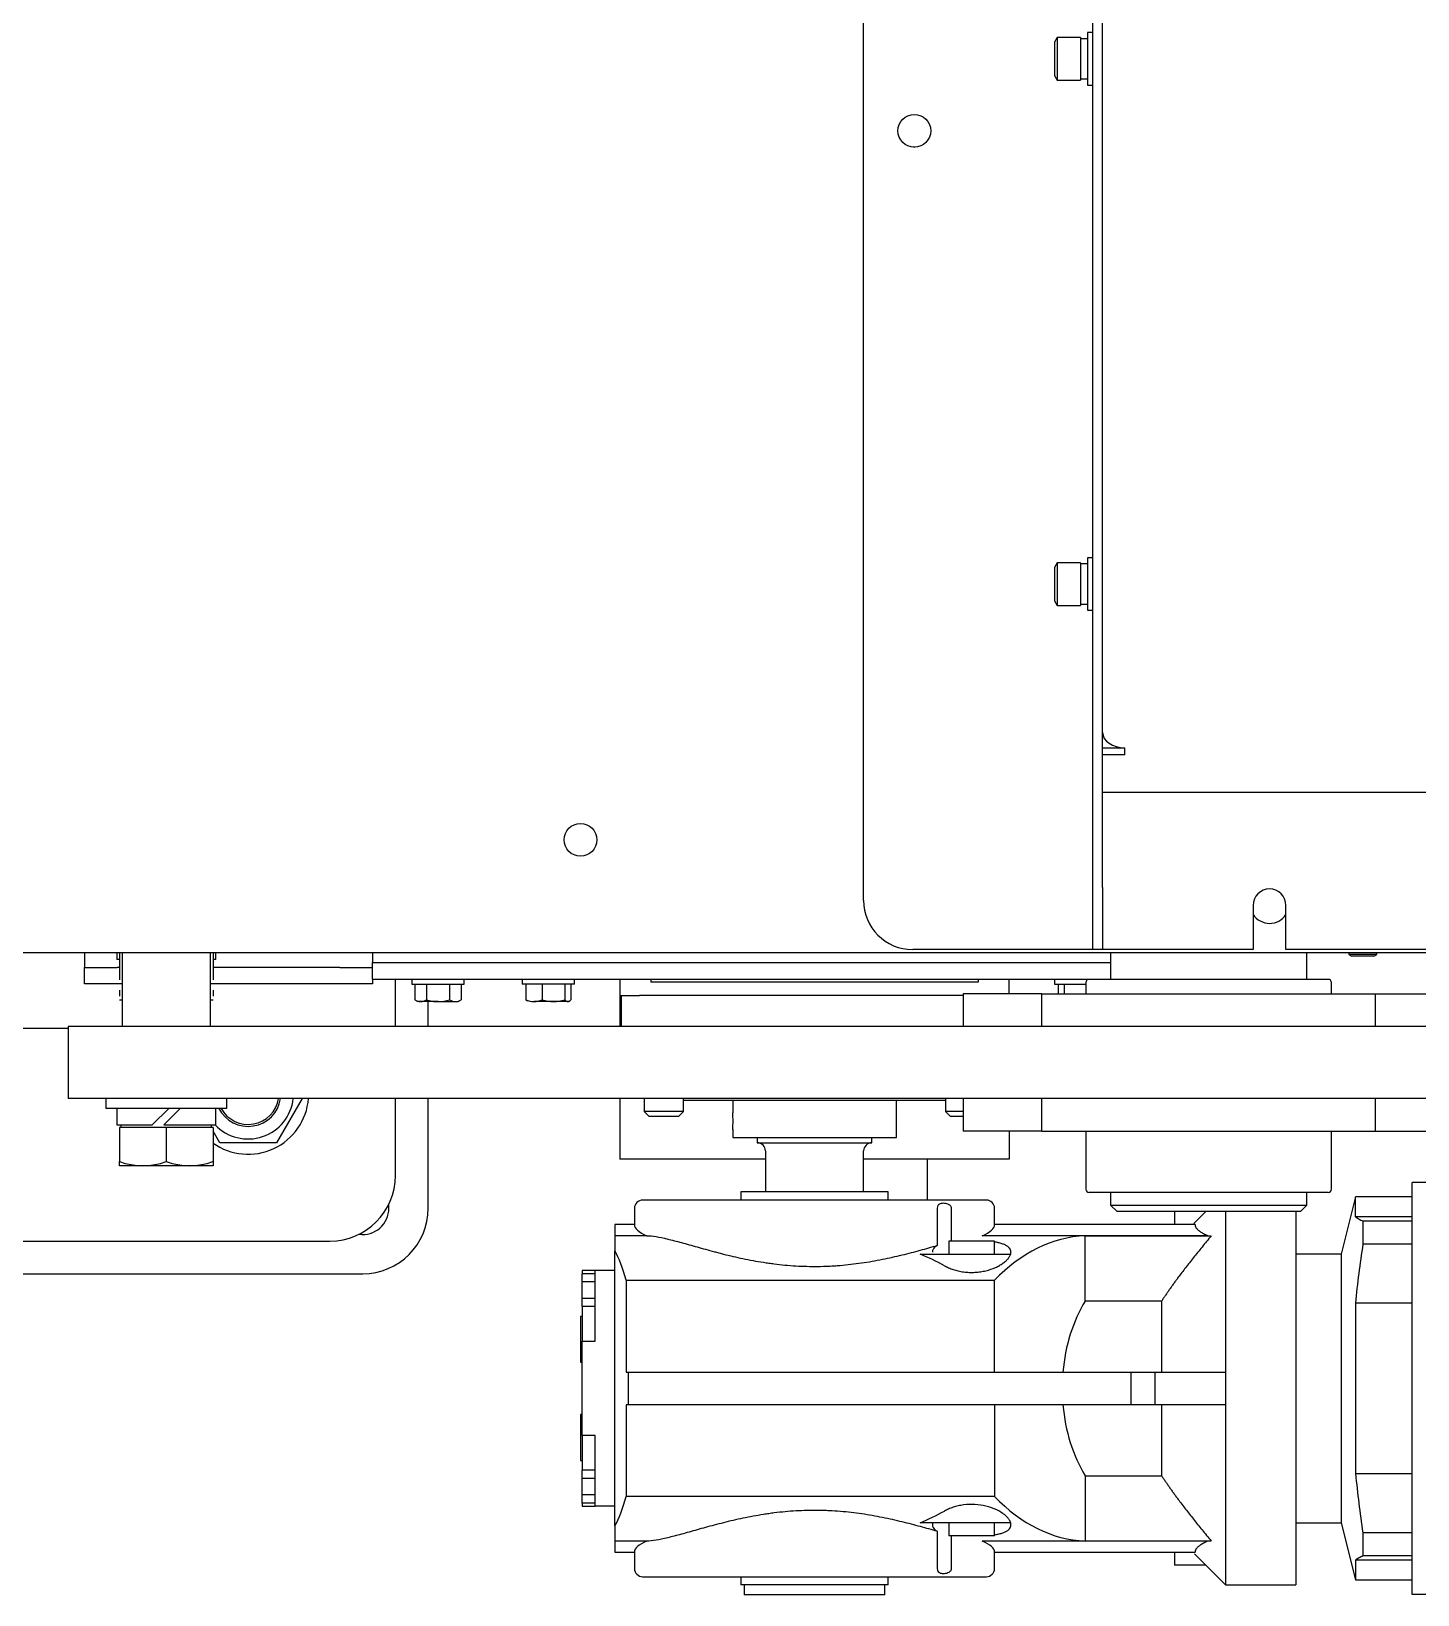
# Model space of a CAD drawing. Extents: x -681219 to -550379, y -242630 to -158199.
# Drawn here: x -584419.1 to -583995.6, y -225114.7 to -224637.3 of the extents above; entities that cross this region are included whole.
import ezdxf

# ---------------------------------------------------------------- set-up
doc = ezdxf.new("R2010")
doc.units = 0
doc.header["$LTSCALE"] = 1000
doc.linetypes.add('C2', pattern=[17, 14, -1, 1, -1])
for name, color, linetype in [('12020300521', 7, 'CONTINUOUS'), ('AAD0803002', 7, 'CONTINUOUS'), ('AAD2005001', 7, 'CONTINUOUS'), ('AAD2005501', 7, 'CONTINUOUS'), ('AAD2010001', 7, 'CONTINUOUS'), ('AAO0501001', 7, 'CONTINUOUS'), ('AAO0802002', 7, 'CONTINUOUS'), ('BAC1204501', 7, 'CONTINUOUS'), ('C__USERS_YSV001_', 7, 'CONTINUOUS'), ('COMM65010003', 7, 'CONTINUOUS'), ('DAE09050701', 7, 'CONTINUOUS'), ('DAE09051202', 7, 'CONTINUOUS'), ('FAA02001', 7, 'CONTINUOUS'), ('GAB00802', 7, 'CONTINUOUS'), ('GAB02001', 7, 'CONTINUOUS'), ('GAE00802', 7, 'CONTINUOUS'), ('GAE02001', 7, 'CONTINUOUS'), ('GZDH011001121', 7, 'CONTINUOUS'), ('GZDH011001581', 7, 'CONTINUOUS'), ('GZDH011001611', 7, 'CONTINUOUS'), ('GZDH011002061', 7, 'CONTINUOUS'), ('GZDH011002071', 7, 'CONTINUOUS'), ('GZDH011002081', 7, 'CONTINUOUS'), ('GZDH011002102', 7, 'CONTINUOUS'), ('GZDH011004841', 7, 'CONTINUOUS'), ('GZDH011027991', 7, 'CONTINUOUS'), ('GZDH011035031', 7, 'CONTINUOUS'), ('SDZB011070132', 7, 'CONTINUOUS'), ('SDZB011079322', 7, 'CONTINUOUS'), ('中心线', 4, 'C2')]:
    doc.layers.add(name, color=color, linetype=linetype)

# ---------------------------------------------------------------- blocks, each defined once
blk = doc.blocks.new('fushitu')
at = {"layer": '12020300521', "color": 7, "linetype": 'Continuous'}
for p, q in [((-5034.5, -1374.05), (-5034.5, -1372.1)), ((-4931, -1372.1), (-5034.5, -1372.1)), ((-5034.5, -1397.67), (-5034.5, -1374.05)), ((-5164.5, -1377.5), (-5269.5, -1377.5)), ((-5194.5, -1375), (-5239.5, -1375)), ((-5239.5, -1375), (-5239.5, -1377.5)), ((-5194.5, -1377.5), (-5194.5, -1375)), ((-5051.74, -1376.5), (-5056.11, -1394)), ((-5051.74, -1382.6), (-5051.74, -1376.5)), ((-5034.5, -1376.5), (-5051.74, -1376.5)), ((-5272, -1380), (-5272, -1385)), ((-5179.55, -1380), (-5179.55, -1391.37)), ((-5175.16, -1390), (-5175.16, -1380)), ((-5162, -1385), (-5162, -1380)), ((-5107, -1381), (-5107, -1385)), ((-5097.5, -1381), (-5101.14, -1384.64)), ((-5091.5, -1381), (-5091.5, -1430)), ((-5070, -1381), (-5070, -1495)), ((-5034.5, -1382.6), (-5051.74, -1382.6)), ((-5049.5, -1383.87), (-5034.5, -1383.87)), ((-5049.5, -1383.87), (-5049.5, -1390.94)), ((-5272, -1385), (-5278, -1385)), ((-5278, -1385), (-5278, -1388.37)), ((-5278, -1388.37), (-5278, -1392.99)), ((-5268.23, -1388.37), (-5278, -1388.37)), ((-5096.85, -1388.37), (-5165.77, -1388.37)), ((-5100.78, -1385), (-5162, -1385)), ((-5134.34, -1388.4), (-5095.81, -1388.4)), ((-5134.34, -1408.35), (-5134.34, -1388.4)), ((-5096.85, -1388.37), (-5095.81, -1388.4)), ((-5278, -1405.5), (-5278, -1392.99)), ((-5162, -1390), (-5176, -1390)), ((-5176, -1390), (-5176, -1394)), ((-5162, -1394), (-5162, -1390)), ((-5034.5, -1390.94), (-5049.5, -1390.94)), ((-5184.78, -1394), (-5177.3, -1394)), ((-5177.3, -1394), (-5157.09, -1394)), ((-5157.09, -1394), (-5157.09, -1394)), ((-5056.11, -1394), (-5070, -1394)), ((-5056.11, -1394), (-5056.11, -1476)), ((-5034.5, -1404.6), (-5034.5, -1397.67)), ((-5288, -1399), (-5288, -1399.98)), ((-5284, -1399), (-5288, -1399)), ((-5288, -1402.49), (-5288, -1399.98)), ((-5284, -1399.98), (-5288, -1399.98)), ((-5284, -1402.49), (-5288, -1402.49)), ((-5288, -1407.51), (-5288, -1402.49)), ((-5284, -1405.5), (-5284, -1399)), ((-5278, -1399), (-5284, -1399)), ((-5274.49, -1402), (-5162, -1402)), ((-5274.49, -1402), (-5274.49, -1430)), ((-5162, -1430), (-5162, -1402)), ((-5288, -1410.02), (-5288, -1407.51)), ((-5284, -1407.51), (-5288, -1407.51)), ((-5284, -1420.59), (-5284, -1405.5)), ((-5278, -1464.5), (-5278, -1405.5)), ((-5034.5, -1465.4), (-5034.5, -1404.6)), ((-5288.5, -1413), (-5288.5, -1427)), ((-5288, -1413), (-5288.5, -1413)), ((-5288, -1410), (-5288, -1413.66)), ((-5284, -1410.02), (-5288, -1410.02)), ((-5111, -1408.35), (-5134.34, -1408.35)), ((-5111, -1408.35), (-5111, -1430)), ((-5034.5, -1408.98), (-5051.74, -1408.98)), ((-5051.74, -1408.98), (-5051.74, -1461.02)), ((-5288, -1413.66), (-5288, -1420.59)), ((-5288, -1449.41), (-5288, -1420.59)), ((-5288, -1420.59), (-5284, -1420.59)), ((-5288.5, -1427), (-5288, -1427)), ((-5274.49, -1430), (-5273.96, -1430)), ((-5273.96, -1430), (-5273.96, -1440)), ((-5273.96, -1430), (-5133, -1430)), ((-5133, -1430), (-5120.27, -1430)), ((-5120.27, -1440), (-5120.27, -1430)), ((-5120.27, -1430), (-5113, -1430)), ((-5113, -1440), (-5113, -1430)), ((-5113, -1430), (-5091.5, -1430)), ((-5091.5, -1430), (-5091.5, -1435)), ((-5091.5, -1435), (-5091.5, -1440)), ((-5273.96, -1440), (-5274.49, -1440)), ((-5274.49, -1440), (-5274.49, -1468)), ((-5133, -1440), (-5273.96, -1440)), ((-5162, -1440), (-5162, -1468)), ((-5120.27, -1440), (-5133, -1440)), ((-5113, -1440), (-5120.27, -1440)), ((-5091.5, -1440), (-5113, -1440)), ((-5111, -1440), (-5111, -1461.65)), ((-5091.5, -1440), (-5091.5, -1495)), ((-5288.5, -1443), (-5288.5, -1457)), ((-5288, -1443), (-5288.5, -1443)), ((-5288, -1449.41), (-5288, -1456.34)), ((-5284, -1449.41), (-5288, -1449.41)), ((-5284, -1464.5), (-5284, -1449.41)), ((-5288.5, -1457), (-5288, -1457)), ((-5288, -1456.34), (-5288, -1460)), ((-5288, -1462.49), (-5288, -1459.98)), ((-5284, -1459.98), (-5288, -1459.98)), ((-5284, -1462.49), (-5288, -1462.49)), ((-5288, -1467.51), (-5288, -1462.49)), ((-5284, -1471), (-5284, -1464.5)), ((-5278, -1477.01), (-5278, -1464.5)), ((-5134.34, -1461.65), (-5111, -1461.65)), ((-5134.34, -1461.65), (-5134.34, -1481.6)), ((-5051.74, -1461.02), (-5034.5, -1461.02)), ((-5034.5, -1472.33), (-5034.5, -1465.4)), ((-5288, -1470.02), (-5288, -1467.51)), ((-5284, -1467.51), (-5288, -1467.51)), ((-5288, -1470.02), (-5288, -1471)), ((-5284, -1470.02), (-5288, -1470.02)), ((-5162, -1468), (-5274.49, -1468)), ((-5288, -1471), (-5284, -1471)), ((-5278, -1471), (-5284, -1471)), ((-5034.5, -1495.95), (-5034.5, -1472.33)), ((-5278, -1477.01), (-5278, -1481.63)), ((-5177.3, -1476), (-5184.78, -1476)), ((-5179.55, -1478.63), (-5179.55, -1490)), ((-5157.09, -1476), (-5177.3, -1476)), ((-5176, -1476), (-5176, -1480)), ((-5162, -1480), (-5162, -1476)), ((-5157.09, -1476), (-5157.09, -1476)), ((-5070, -1476), (-5056.11, -1476)), ((-5056.11, -1476), (-5051.74, -1493.5)), ((-5034.5, -1479.06), (-5049.5, -1479.06)), ((-5049.5, -1479.06), (-5049.5, -1486.13)), ((-5268.23, -1481.63), (-5278, -1481.63)), ((-5278, -1481.63), (-5278, -1485)), ((-5162, -1480), (-5176, -1480)), ((-5175.16, -1490), (-5175.16, -1480)), ((-5096.85, -1481.63), (-5165.77, -1481.63)), ((-5095.81, -1481.6), (-5134.34, -1481.6)), ((-5095.81, -1481.6), (-5096.85, -1481.63)), ((-5278, -1485), (-5272, -1485)), ((-5272, -1485), (-5272, -1490)), ((-5162, -1485), (-5100.78, -1485)), ((-5162, -1490), (-5162, -1485)), ((-5107, -1485), (-5107, -1489)), ((-5097.5, -1489), (-5107, -1489)), ((-5100.94, -1485.56), (-5091.5, -1495)), ((-5051.74, -1487.4), (-5051.74, -1493.5)), ((-5034.5, -1487.4), (-5051.74, -1487.4)), ((-5034.5, -1486.13), (-5049.5, -1486.13)), ((-5269.5, -1492.5), (-5164.5, -1492.5)), ((-5239.5, -1492.5), (-5239.5, -1495)), ((-5194.5, -1495), (-5194.5, -1492.5)), ((-5051.74, -1493.5), (-5034.5, -1493.5)), ((-5194.5, -1495), (-5239.5, -1495)), ((-5238.5, -1495), (-5238.5, -1498)), ((-5195.5, -1498), (-5238.5, -1498)), ((-5195.5, -1498), (-5195.5, -1495)), ((-5091.5, -1495), (-5070, -1495)), ((-5034.5, -1497.9), (-5034.5, -1495.95)), ((-5018.82, -1497.9), (-5034.5, -1497.9))]:
    blk.add_line(p, q, dxfattribs=at)
for centre, radius, start, end in [((-5269.5, -1380), 2.5, 90, 180), ((-5164.5, -1380), 2.5, 0, 90), ((-5043.96, -1371.5), 13.56, 234.9734, 245.8737), ((-4709.74, -1443.49), 343.8, 171.2069, 174.238), ((-4714.3, -1428.6), 338.99, 185.4874, 188.5613), ((-5269.5, -1490), 2.5, 180, 270), ((-5164.5, -1490), 2.5, 270, 0)]:
    blk.add_arc(centre, radius, start, end, dxfattribs=at)
for centre, major_axis, ratio, start_param, end_param in [((-5217, -1385), (-55, 0), 0.168577, 0, 0.372169), ((-5217, -1385), (-55, 0), 0.168577, 2.769424, 3.141593), ((-5132.94, -1458.37), (0, 70), 0.700208, 0.028575, 0.634602), ((-5283.31, -1458.37), (0, 70), 0.212557, -0.634602, -0.365207), ((-5213.47, -1458.37), (73.04, 0), 0.958333, 1.052734, 1.167044), ((-5112.99, -1435), (0, 40.5), 0.700208, 0.852741, 1.447024), ((-5112.99, -1435), (0, -40.5), 0.700208, 4.836162, 5.430445), ((-5283.31, -1411.63), (0, -70), 0.212557, 0.365207, 0.634602), ((-5132.94, -1411.63), (0, -70), 0.700208, 5.648583, 6.25461), ((-5213.47, -1411.63), (73.04, 0), 0.958333, 5.116141, 5.230452), ((-5217, -1485), (55, 0), 0.168577, 2.769424, 3.141593), ((-5217, -1485), (55, 0), 0.168577, 0, 0.372169)]:
    blk.add_ellipse(centre, major_axis=major_axis, ratio=ratio, start_param=start_param, end_param=end_param, dxfattribs=at)
for points, knots in [([(-5175.16, -1380), (-5175.16, -1379.67), (-5175.34, -1379.39), (-5175.77, -1378.98), (-5176.01, -1378.85), (-5176.74, -1378.55), (-5177.22, -1378.48), (-5178.11, -1378.48), (-5178.51, -1378.55), (-5179.03, -1378.85), (-5179.19, -1378.98), (-5179.45, -1379.38), (-5179.55, -1379.67), (-5179.55, -1380)], [0, 0, 0, 0, 0.125, 0.125, 0.25, 0.25, 0.5, 0.5, 0.75, 0.75, 0.875, 0.875, 1, 1, 1, 1]), ([(-5268.23, -1388.37), (-5267.4, -1388.37), (-5266.45, -1388.47), (-5264.32, -1388.82), (-5263.14, -1389.07), (-5261.2, -1389.54), (-5260.52, -1389.71), (-5259.11, -1390.08), (-5258.38, -1390.28), (-5256.13, -1390.9), (-5254.54, -1391.35), (-5251.2, -1392.29), (-5249.45, -1392.77), (-5247.14, -1393.38), (-5246.67, -1393.5), (-5245.73, -1393.75), (-5245.26, -1393.87), (-5243.82, -1394.23), (-5242.85, -1394.46), (-5239.9, -1395.14), (-5237.88, -1395.57), (-5234.75, -1396.15), (-5233.7, -1396.33), (-5232.09, -1396.58), (-5231.55, -1396.66), (-5230.46, -1396.82), (-5229.91, -1396.89), (-5227.15, -1397.24), (-5224.94, -1397.45), (-5220.48, -1397.71), (-5218.24, -1397.77), (-5214.87, -1397.73), (-5213.74, -1397.7), (-5212.04, -1397.62), (-5211.47, -1397.59), (-5210.34, -1397.52), (-5209.78, -1397.48), (-5206.98, -1397.25), (-5204.78, -1397), (-5200.47, -1396.37), (-5198.36, -1396), (-5195.25, -1395.38), (-5194.22, -1395.16), (-5192.22, -1394.71), (-5191.24, -1394.48), (-5188.34, -1393.78), (-5186.48, -1393.29), (-5183.8, -1392.56), (-5182.93, -1392.32), (-5181.21, -1391.84), (-5180.37, -1391.6), (-5179.55, -1391.37)], [0, 0, 0, 0, 0.0625, 0.0625, 0.125, 0.125, 0.15625, 0.15625, 0.1875, 0.1875, 0.25, 0.25, 0.3125, 0.3125, 0.328125, 0.328125, 0.34375, 0.34375, 0.375, 0.375, 0.4375, 0.4375, 0.46875, 0.46875, 0.484375, 0.484375, 0.5, 0.5, 0.5625, 0.5625, 0.625, 0.625, 0.65625, 0.65625, 0.671875, 0.671875, 0.6875, 0.6875, 0.75, 0.75, 0.8125, 0.8125, 0.84375, 0.84375, 0.875, 0.875, 0.9375, 0.9375, 0.96875, 0.96875, 1, 1, 1, 1]), ([(-5179.55, -1391.37), (-5180.16, -1391.72), (-5180.57, -1392.1), (-5180.86, -1392.66), (-5180.9, -1392.77), (-5180.97, -1393), (-5180.99, -1393.12), (-5181, -1393.29), (-5181, -1393.33), (-5181, -1393.38)], [0, 0, 0, 0, 0.5, 0.5, 0.625, 0.625, 0.75, 0.75, 0.795551, 0.795551, 0.795551, 0.795551]), ([(-5157.09, -1394), (-5157.03, -1393.78), (-5157, -1393.56), (-5157, -1393.13), (-5157.04, -1392.93), (-5157.19, -1392.54), (-5157.3, -1392.35), (-5157.6, -1391.99), (-5157.79, -1391.82), (-5158.22, -1391.5), (-5158.48, -1391.35), (-5158.91, -1391.14), (-5159.07, -1391.07), (-5159.39, -1390.94), (-5159.56, -1390.88), (-5160.1, -1390.71), (-5160.48, -1390.6), (-5161.23, -1390.43), (-5161.59, -1390.35), (-5161.97, -1390.29)], [0, 0, 0, 0, 0.0625, 0.0625, 0.125, 0.125, 0.1875, 0.1875, 0.25, 0.25, 0.3125, 0.3125, 0.34375, 0.34375, 0.375, 0.375, 0.4375, 0.4375, 0.4884658, 0.4884658, 0.4884658, 0.4884658]), ([(-5177.3, -1397.56), (-5176.91, -1397.77), (-5176.5, -1397.97), (-5175.6, -1398.36), (-5175.13, -1398.54), (-5174.15, -1398.86), (-5173.64, -1399), (-5172.83, -1399.18), (-5172.56, -1399.24), (-5172.01, -1399.34), (-5171.73, -1399.38), (-5170.89, -1399.5), (-5170.31, -1399.55), (-5169.44, -1399.58), (-5169.15, -1399.59), (-5168.57, -1399.58), (-5168.28, -1399.57), (-5167.42, -1399.53), (-5166.85, -1399.47), (-5166.01, -1399.34), (-5165.73, -1399.3), (-5165.19, -1399.19), (-5164.92, -1399.13), (-5163.61, -1398.81), (-5162.65, -1398.48), (-5161.33, -1397.89), (-5160.92, -1397.68), (-5160.16, -1397.26), (-5159.81, -1397.04), (-5159.33, -1396.69), (-5159.17, -1396.58), (-5158.88, -1396.35), (-5158.74, -1396.23), (-5158.34, -1395.87), (-5158.1, -1395.64), (-5157.7, -1395.16), (-5157.54, -1394.93), (-5157.26, -1394.46), (-5157.16, -1394.23), (-5157.09, -1394)], [0, 0, 0, 0, 0.0625, 0.0625, 0.125, 0.125, 0.1875, 0.1875, 0.21875, 0.21875, 0.25, 0.25, 0.3125, 0.3125, 0.34375, 0.34375, 0.375, 0.375, 0.4375, 0.4375, 0.46875, 0.46875, 0.5, 0.5, 0.625, 0.625, 0.6875, 0.6875, 0.75, 0.75, 0.78125, 0.78125, 0.8125, 0.8125, 0.875, 0.875, 0.9375, 0.9375, 1, 1, 1, 1]), ([(-5179.55, -1478.63), (-5181.18, -1478.17), (-5182.89, -1477.69), (-5186.45, -1476.72), (-5188.3, -1476.23), (-5191.2, -1475.53), (-5192.18, -1475.3), (-5194.18, -1474.85), (-5195.21, -1474.63), (-5198.31, -1474.01), (-5200.42, -1473.64), (-5204.71, -1473.01), (-5206.89, -1472.76), (-5210.23, -1472.48), (-5211.36, -1472.41), (-5213.06, -1472.33), (-5213.63, -1472.31), (-5214.77, -1472.27), (-5215.33, -1472.26), (-5218.16, -1472.23), (-5220.41, -1472.29), (-5224.88, -1472.55), (-5227.1, -1472.76), (-5229.85, -1473.1), (-5230.4, -1473.18), (-5231.49, -1473.33), (-5232.03, -1473.41), (-5233.65, -1473.66), (-5234.71, -1473.85), (-5237.85, -1474.42), (-5239.88, -1474.85), (-5242.85, -1475.54), (-5243.83, -1475.78), (-5245.75, -1476.26), (-5246.69, -1476.5), (-5249.45, -1477.23), (-5251.2, -1477.71), (-5254.54, -1478.65), (-5256.13, -1479.1), (-5258.39, -1479.72), (-5259.12, -1479.92), (-5260.53, -1480.29), (-5261.2, -1480.46), (-5263.14, -1480.93), (-5264.32, -1481.18), (-5266.45, -1481.53), (-5267.4, -1481.63), (-5268.23, -1481.63)], [0, 0, 0, 0, 0.0625, 0.0625, 0.125, 0.125, 0.15625, 0.15625, 0.1875, 0.1875, 0.25, 0.25, 0.3125, 0.3125, 0.34375, 0.34375, 0.359375, 0.359375, 0.375, 0.375, 0.4375, 0.4375, 0.5, 0.5, 0.515625, 0.515625, 0.53125, 0.53125, 0.5625, 0.5625, 0.625, 0.625, 0.65625, 0.65625, 0.6875, 0.6875, 0.75, 0.75, 0.8125, 0.8125, 0.84375, 0.84375, 0.875, 0.875, 0.9375, 0.9375, 1, 1, 1, 1]), ([(-5157.09, -1476), (-5157.16, -1475.78), (-5157.26, -1475.55), (-5157.53, -1475.07), (-5157.7, -1474.84), (-5158.11, -1474.36), (-5158.34, -1474.13), (-5158.86, -1473.66), (-5159.16, -1473.42), (-5160.14, -1472.73), (-5160.9, -1472.3), (-5162.66, -1471.52), (-5163.62, -1471.18), (-5165.75, -1470.67), (-5166.87, -1470.5), (-5169.2, -1470.38), (-5170.35, -1470.43), (-5171.76, -1470.62), (-5172.04, -1470.67), (-5172.59, -1470.77), (-5172.86, -1470.82), (-5173.66, -1471.01), (-5174.17, -1471.15), (-5174.91, -1471.39), (-5175.15, -1471.48), (-5175.62, -1471.65), (-5175.84, -1471.75), (-5176.5, -1472.03), (-5176.92, -1472.23), (-5177.3, -1472.44)], [0, 0, 0, 0, 0.0625, 0.0625, 0.125, 0.125, 0.1875, 0.1875, 0.25, 0.25, 0.375, 0.375, 0.5, 0.5, 0.625, 0.625, 0.75, 0.75, 0.78125, 0.78125, 0.8125, 0.8125, 0.875, 0.875, 0.90625, 0.90625, 0.9375, 0.9375, 1, 1, 1, 1]), ([(-5180.91, -1476), (-5180.98, -1476.26), (-5181.01, -1476.51), (-5180.98, -1477), (-5180.91, -1477.23), (-5180.69, -1477.67), (-5180.53, -1477.88), (-5180.11, -1478.27), (-5179.85, -1478.46), (-5179.55, -1478.63)], [0, 0, 0, 0, 0.25, 0.25, 0.5, 0.5, 0.75, 0.75, 1, 1, 1, 1]), ([(-5161.9, -1479.7), (-5161.55, -1479.64), (-5161.22, -1479.57), (-5160.69, -1479.45), (-5160.49, -1479.4), (-5160.1, -1479.29), (-5159.92, -1479.23), (-5159.38, -1479.06), (-5159.06, -1478.93), (-5158.48, -1478.65), (-5158.22, -1478.5), (-5157.56, -1478.02), (-5157.27, -1477.67), (-5157.04, -1477.07), (-5157, -1476.87), (-5157, -1476.44), (-5157.03, -1476.22), (-5157.09, -1476)], [0.5145989, 0.5145989, 0.5145989, 0.5145989, 0.5625, 0.5625, 0.59375, 0.59375, 0.625, 0.625, 0.6875, 0.6875, 0.75, 0.75, 0.875, 0.875, 0.9375, 0.9375, 1, 1, 1, 1]), ([(-5179.55, -1490), (-5179.55, -1490.33), (-5179.45, -1490.61), (-5179.19, -1491.02), (-5179.03, -1491.15), (-5178.51, -1491.45), (-5178.11, -1491.52), (-5177.22, -1491.52), (-5176.74, -1491.45), (-5176.01, -1491.15), (-5175.77, -1491.02), (-5175.35, -1490.62), (-5175.16, -1490.33), (-5175.16, -1490)], [0, 0, 0, 0, 0.125, 0.125, 0.25, 0.25, 0.5, 0.5, 0.75, 0.75, 0.875, 0.875, 1, 1, 1, 1])]:
    blk.add_open_spline(points, degree=3, knots=knots, dxfattribs=at)
for points, weights in [([(-5095.81, -1388.4), (-5105.47, -1399.95), (-5111, -1408.35)], [1.00923668392, 1.02694524323, 1]), ([(-5100.78, -1385), (-5100.77, -1386.62), (-5096.85, -1388.37)], [1.0915135518, 1.09136822009, 1.05078925134]), ([(-5111, -1461.65), (-5105.47, -1470.05), (-5095.81, -1481.6)], [1, 1.02694524323, 1.00923668392]), ([(-5096.85, -1481.63), (-5100.77, -1483.38), (-5100.78, -1485)], [1.05078925134, 1.09136822009, 1.0915135518]), ([(-5049.5, -1486.13), (-5050.95, -1486.81), (-5051.74, -1487.4)], [1.04164727794, 1.09381341177, 1.12491744874])]:
    blk.add_rational_spline(points, weights, degree=2, dxfattribs=at)
at = {"layer": 'AAD0803002', "color": 7, "linetype": 'Continuous'}
for p, q in [((-5339.1, -1311.6), (-5339.1, -1316.35)), ((-5335.55, -1311.6), (-5335.55, -1316.35)), ((-5328.45, -1311.6), (-5328.45, -1316.35)), ((-5324.9, -1311.6), (-5324.9, -1316.35)), ((-5305.18, -1311.6), (-5305.18, -1316.35)), ((-5300.15, -1311.6), (-5300.15, -1316.35)), ((-5293.3, -1311.6), (-5293.3, -1316.35)), ((-5291.46, -1311.6), (-5291.46, -1316.35)), ((-5142.54, -1311.6), (-5142.54, -1314.5)), ((-5140.7, -1311.6), (-5140.7, -1314.5)), ((-5339.1, -1316.35), (-5338.15, -1316.9)), ((-5332, -1316.9), (-5338.15, -1316.9)), ((-5332, -1316.9), (-5325.85, -1316.9)), ((-5325.85, -1316.9), (-5324.9, -1316.35)), ((-5292.17, -1316.9), (-5302.66, -1316.9))]:
    blk.add_line(p, q, dxfattribs=at)
for centre, radius, start, end in [((-5337.32, -1313.73), 3.17, 235.936, 304.0611), ((-5326.68, -1313.73), 3.17, 235.9392, 304.0637), ((-5302.54, -1310.32), 6.58, 246.4043, 268.913), ((-5302.79, -1310.31), 6.59, 271.0966, 293.5861), ((-5296.73, -1305.85), 11.04, 251.9132, 288.0883)]:
    blk.add_arc(centre, radius, start, end, dxfattribs=at)
for points, knots in [([(-5335.55, -1316.35), (-5334.98, -1316.52), (-5334.39, -1316.65), (-5333.21, -1316.85), (-5332.6, -1316.9), (-5332, -1316.9)], [0, 0, 0, 0, 0.5, 0.5, 1, 1, 1, 1]), ([(-5332, -1316.9), (-5331.4, -1316.9), (-5330.8, -1316.85), (-5329.62, -1316.66), (-5329.03, -1316.52), (-5328.45, -1316.35)], [0, 0, 0, 0, 0.5, 0.5, 1, 1, 1, 1]), ([(-5304.69, -1316.77), (-5304.7, -1316.77), (-5304.71, -1316.76), (-5304.87, -1316.66), (-5305.03, -1316.52), (-5305.18, -1316.35)], [0.7317444, 0.7317444, 0.7317444, 0.7317444, 0.75, 0.75, 1, 1, 1, 1]), ([(-5293.3, -1316.35), (-5293, -1316.69), (-5292.69, -1316.9), (-5292.3, -1316.9), (-5292.22, -1316.89), (-5292.07, -1316.84), (-5291.99, -1316.8), (-5291.76, -1316.66), (-5291.61, -1316.52), (-5291.46, -1316.35)], [0, 0, 0, 0, 0.5, 0.5, 0.625, 0.625, 0.75, 0.75, 1, 1, 1, 1])]:
    blk.add_open_spline(points, degree=3, knots=knots, dxfattribs=at)
at = {"layer": 'AAD2005001', "color": 7, "linetype": 'Continuous'}
for p, q in [((-5429.27, -1313.43), (-5429.27, -1315.23)), ((-5428.5, -1316.5), (-5429.27, -1316.5)), ((-5400.73, -1316.5), (-5401.5, -1316.5)), ((-5400.73, -1313.43), (-5400.73, -1315.23))]:
    blk.add_line(p, q, dxfattribs=at)
at = {"layer": 'AAD2005501', "color": 7, "linetype": 'Continuous'}
for p, q in [((-5429.27, -1302), (-5429.27, -1310.23)), ((-5400.73, -1302), (-5400.73, -1310.23)), ((-5428.5, -1311.5), (-5429.27, -1311.5)), ((-5400.73, -1311.5), (-5401.5, -1311.5))]:
    blk.add_line(p, q, dxfattribs=at)
at = {"layer": 'AAD2010001', "color": 7, "linetype": 'Continuous'}
for p, q in [((-5415, -1355.3), (-5429.27, -1355.3)), ((-5429.27, -1355.3), (-5429.27, -1365.73)), ((-5428.85, -1354.5), (-5428.85, -1355.3)), ((-5400.73, -1355.3), (-5415, -1355.3)), ((-5415, -1355.3), (-5415, -1365.73)), ((-5401.15, -1355.3), (-5401.15, -1354.5)), ((-5400.73, -1355.3), (-5400.73, -1365.73)), ((-5429.27, -1367), (-5429.27, -1365.73)), ((-5400.73, -1367), (-5429.27, -1367)), ((-5400.73, -1365.73), (-5400.73, -1367))]:
    blk.add_line(p, q, dxfattribs=at)
for centre, start, end in [((-5422.13, -1346.22), 249.9161, 290.0855), ((-5407.87, -1346.22), 249.9144, 290.0839)]:
    blk.add_arc(centre, 20.77, start, end, dxfattribs=at)
at = {"layer": 'AAO0501001', "color": 7, "linetype": 'Continuous'}
for p, q in [((-5053.75, -1302), (-5053.75, -1302.5)), ((-5045.25, -1302.5), (-5053.75, -1302.5)), ((-5053.75, -1302.5), (-5052.88, -1303)), ((-5046.12, -1303), (-5052.88, -1303)), ((-5046.12, -1303), (-5045.25, -1302.5)), ((-5045.25, -1302.5), (-5045.25, -1302))]:
    blk.add_line(p, q, dxfattribs=at)
at = {"layer": 'AAO0802002', "color": 7, "linetype": 'Continuous'}
for p, q in [((-5142.92, -1022.53), (-5143.72, -1023.91)), ((-5143.72, -1023.91), (-5143.72, -1034.14)), ((-5142.92, -1022.53), (-5142.92, -1035.53)), ((-5135.72, -1022.53), (-5142.92, -1022.53)), ((-5135.72, -1022.53), (-5135.72, -1035.53)), ((-5143.72, -1034.14), (-5142.92, -1035.53)), ((-5142.92, -1035.53), (-5135.72, -1035.53)), ((-5142.92, -1182.91), (-5143.72, -1184.3)), ((-5142.92, -1182.91), (-5142.92, -1195.91)), ((-5135.72, -1182.91), (-5142.92, -1182.91)), ((-5135.72, -1182.91), (-5135.72, -1195.91)), ((-5143.72, -1184.3), (-5143.72, -1194.53)), ((-5143.72, -1194.53), (-5142.92, -1195.91)), ((-5142.92, -1195.91), (-5135.72, -1195.91))]:
    blk.add_line(p, q, dxfattribs=at)
at = {"layer": 'BAC1204501', "color": 7, "linetype": 'Continuous'}
for p, q in [((-5269, -1346.5), (-5269, -1350.5)), ((-5257, -1350.5), (-5269, -1350.5)), ((-5269, -1350.5), (-5267.5, -1352)), ((-5258.5, -1352), (-5257, -1350.5)), ((-5257, -1350.5), (-5257, -1346.5)), ((-5177, -1346.5), (-5177, -1350.5)), ((-5171.61, -1350.5), (-5177, -1350.5)), ((-5177, -1350.5), (-5175.5, -1352)), ((-5258.5, -1352), (-5267.5, -1352)), ((-5171.61, -1352), (-5175.5, -1352))]:
    blk.add_line(p, q, dxfattribs=at)
at = {"layer": 'C__USERS_YSV001_', "color": 7, "linetype": 'Continuous'}
for p, q in [((-5345, -1324.5), (-5345, -1310)), ((-5335, -1324.5), (-5335, -1316.9)), ((-5510, -1325), (-5445, -1325)), ((-5345, -1370), (-5345, -1346.5)), ((-5335, -1380), (-5335, -1346.5)), ((-5575, -1390), (-5365, -1390)), ((-5585, -1400), (-5355, -1400))]:
    blk.add_line(p, q, dxfattribs=at)
for centre, radius, start, end in [((-5390, -1345), 10, 206.7437, 351.3731), ((-5390, -1345), 9.4, 208.6022, 350.8178), ((-5365, -1370), 20, 270, 0), ((-5355, -1380), 8, 0, 8.0555), ((-5355, -1380), 8, 261.9445, 0), ((-5355, -1380), 20, 270, 0)]:
    blk.add_arc(centre, radius, start, end, dxfattribs=at)
at = {"layer": 'COMM65010003', "color": 7, "linetype": 'Continuous'}
for p, q in [((-5267, -1310), (-5267, -1311)), ((-5167, -1311), (-5267, -1311)), ((-5167, -1310), (-5167, -1311))]:
    blk.add_line(p, q, dxfattribs=at)
at = {"layer": 'DAE09050701', "color": 7, "linetype": 'Continuous'}
for p, q in [((-5276, -1324.5), (-5276, -1315)), ((-5257, -1347), (-5177, -1347)), ((-5242, -1347), (-5242, -1350.9)), ((-5192, -1358.4), (-5192, -1347)), ((-5242, -1355.87), (-5242, -1358.4)), ((-5242, -1358.4), (-5192, -1358.4))]:
    blk.add_line(p, q, dxfattribs=at)
blk.add_arc((-5266.88, -1353.4), 25, 354.2619, 5.7381, dxfattribs=at)
at = {"layer": 'DAE09051202', "color": 7, "linetype": 'Continuous'}
for p, q in [((-5134.1, -1311.1), (-5134.1, -1314.5)), ((-5060.12, -1310.1), (-5133.1, -1310.1)), ((-5059.12, -1314.5), (-5059.12, -1311.1)), ((-5147.61, -1314.5), (-5171.61, -1314.5)), ((-5171.61, -1314.5), (-5171.61, -1324.5)), ((-5147.61, -1314.5), (-5045.61, -1314.5)), ((-5147.61, -1324.5), (-5147.61, -1314.5)), ((-5045.61, -1314.5), (-4977.61, -1314.5)), ((-5045.61, -1324.5), (-5045.61, -1314.5)), ((-5171.61, -1346.5), (-5171.61, -1356.5)), ((-5147.61, -1356.5), (-5147.61, -1346.5)), ((-5045.61, -1356.5), (-5045.61, -1346.5)), ((-5147.61, -1356.5), (-5171.61, -1356.5)), ((-5147.61, -1356.5), (-5045.61, -1356.5)), ((-5134.1, -1356.5), (-5134.1, -1374.2)), ((-5059.12, -1374.2), (-5059.12, -1356.5)), ((-5045.61, -1356.5), (-4977.61, -1356.5)), ((-5060.12, -1375.2), (-5133.1, -1375.2))]:
    blk.add_line(p, q, dxfattribs=at)
for centre, start, end in [((-5133.1, -1311.1), 90, 180), ((-5060.12, -1311.1), 0, 90), ((-5133.1, -1374.2), 180, 270), ((-5060.12, -1374.2), 270, 0)]:
    blk.add_arc(centre, 1, start, end, dxfattribs=at)
at = {"layer": 'FAA02001', "color": 7, "linetype": 'Continuous'}
for p, q in [((-5373.52, -1346.46), (-5381.34, -1360)), ((-5398.66, -1360), (-5400.7, -1356.46)), ((-5381.34, -1360), (-5398.66, -1360))]:
    blk.add_line(p, q, dxfattribs=at)
blk.add_arc((-5390, -1345), 13.85, 223.308, 353.7825, dxfattribs=at)
at = {"layer": 'GAB00802', "color": 7, "linetype": 'Continuous'}
for p, q in [((-5133.62, -1021.03), (-5133.62, -1037.03)), ((-5132.02, -1021.03), (-5133.62, -1021.03)), ((-5133.62, -1037.03), (-5132.02, -1037.03)), ((-5133.62, -1181.41), (-5133.62, -1197.41)), ((-5132.02, -1181.41), (-5133.62, -1181.41)), ((-5133.62, -1197.41), (-5132.02, -1197.41)), ((-5340, -1310), (-5340, -1311.6)), ((-5340, -1311.6), (-5324, -1311.6)), ((-5324, -1311.6), (-5324, -1310)), ((-5306.32, -1310), (-5306.32, -1311.6)), ((-5290.32, -1311.6), (-5306.32, -1311.6)), ((-5290.32, -1311.6), (-5290.32, -1310)), ((-5143.68, -1310), (-5143.68, -1311.6)), ((-5143.68, -1311.6), (-5134.1, -1311.6)), ((-5127.68, -1310.1), (-5127.68, -1310))]:
    blk.add_line(p, q, dxfattribs=at)
at = {"layer": 'GAB02001', "color": 7, "linetype": 'Continuous'}
for p, q in [((-5433.5, -1346.5), (-5433.5, -1349.5)), ((-5396.5, -1349.5), (-5433.5, -1349.5)), ((-5396.5, -1349.5), (-5396.5, -1346.5))]:
    blk.add_line(p, q, dxfattribs=at)
blk.add_arc((-5390, -1345), 18.5, 234.5394, 355.3493, dxfattribs=at)
at = {"layer": 'GAE00802', "color": 7, "linetype": 'Continuous'}
for p, q in [((-5133.62, -1022.88), (-5135.72, -1022.88)), ((-5135.72, -1035.18), (-5133.62, -1035.18)), ((-5133.62, -1183.26), (-5135.72, -1183.26)), ((-5135.72, -1195.56), (-5133.62, -1195.56))]:
    blk.add_line(p, q, dxfattribs=at)
at = {"layer": 'GAE02001', "color": 7, "linetype": 'Continuous'}
for p, q in [((-5430.1, -1302), (-5430.1, -1304)), ((-5399.9, -1304), (-5399.9, -1302)), ((-5429.27, -1304), (-5430.1, -1304)), ((-5399.9, -1304), (-5400.73, -1304)), ((-5430.1, -1349.5), (-5430.1, -1354.5)), ((-5419.27, -1354.5), (-5414.27, -1349.5)), ((-5410.73, -1349.5), (-5415.73, -1354.5)), ((-5399.9, -1354.5), (-5399.9, -1349.5)), ((-5430.1, -1354.5), (-5419.27, -1354.5)), ((-5415.73, -1354.5), (-5399.9, -1354.5))]:
    blk.add_line(p, q, dxfattribs=at)
at = {"layer": 'GZDH011001121', "color": 7, "linetype": 'Continuous'}
for p, q in [((-5428.5, -1302), (-5428.5, -1324.5)), ((-5401.5, -1324.5), (-5401.5, -1302))]:
    blk.add_line(p, q, dxfattribs=at)
at = {"layer": 'GZDH011001581', "color": 7, "linetype": 'Continuous'}
for p, q in [((-5445, -1324.5), (-5445, -1346.5)), ((-4605, -1324.5), (-5445, -1324.5)), ((-4605, -1346.5), (-5445, -1346.5))]:
    blk.add_line(p, q, dxfattribs=at)
at = {"layer": 'GZDH011001611', "color": 7, "linetype": 'Continuous'}
for p, q in [((-5126.61, -1302), (-5126.61, -1310.1)), ((-5066.61, -1310.1), (-5066.61, -1302)), ((-5126.61, -1375.2), (-5126.61, -1379)), ((-5126.61, -1379), (-5066.61, -1379)), ((-5126.61, -1379), (-5124.61, -1381)), ((-5068.61, -1381), (-5066.61, -1379)), ((-5066.61, -1379), (-5066.61, -1375.2)), ((-5068.61, -1381), (-5124.61, -1381))]:
    blk.add_line(p, q, dxfattribs=at)
at = {"layer": 'GZDH011002061', "color": 7, "linetype": 'Continuous'}
blk.add_line((-5182.5, -1377.5), (-5182.5, -1365), dxfattribs=at)
at = {"layer": 'GZDH011002071', "color": 7, "linetype": 'Continuous'}
for p, q in [((-5352, -1310), (-5352, -1305)), ((-5352, -1305), (-5126.61, -1305)), ((-5352, -1310), (-5126.61, -1310))]:
    blk.add_line(p, q, dxfattribs=at)
at = {"layer": 'GZDH011002081', "color": 7, "linetype": 'Continuous'}
for p, q in [((-5276.5, -1310), (-5276.5, -1315)), ((-5157.5, -1314.5), (-5157.5, -1310)), ((-5276.5, -1315), (-5276.5, -1318.25)), ((-5276.5, -1315), (-5270.5, -1315)), ((-5171.61, -1315), (-5270.5, -1315)), ((-5276.5, -1318.25), (-5276.5, -1324.5)), ((-5276.5, -1346.5), (-5276.5, -1359.25)), ((-5276.5, -1359.25), (-5276.5, -1365)), ((-5157.5, -1356.5), (-5157.5, -1359.25)), ((-5157.5, -1359.25), (-5157.5, -1365)), ((-5232, -1365), (-5276.5, -1365)), ((-5157.5, -1365), (-5202, -1365))]:
    blk.add_line(p, q, dxfattribs=at)
at = {"layer": 'GZDH011002102', "color": 7, "linetype": 'Continuous'}
for p, q in [((-5234.5, -1358.4), (-5234.5, -1360)), ((-5234.5, -1360), (-5199.5, -1360)), ((-5199.5, -1360), (-5199.5, -1358.4)), ((-5232, -1362.5), (-5232, -1375)), ((-5202, -1375), (-5202, -1362.5))]:
    blk.add_line(p, q, dxfattribs=at)
for centre, start, end in [((-5234.5, -1362.5), 0, 90), ((-5199.5, -1362.5), 90, 180)]:
    blk.add_arc(centre, 2.5, start, end, dxfattribs=at)
at = {"layer": 'GZDH011004841', "color": 7, "linetype": 'Continuous'}
for p, q in [((-5440, -1302), (-5440, -1306.5)), ((-5440, -1306.5), (-5430, -1306.5)), ((-5440, -1311.5), (-5440, -1306.5)), ((-5429.27, -1306.5), (-5430, -1306.5)), ((-5362, -1306.5), (-5400.73, -1306.5)), ((-5362, -1306.5), (-5352, -1306.5)), ((-5430, -1311.5), (-5440, -1311.5)), ((-5429.27, -1311.5), (-5430, -1311.5)), ((-5362, -1311.5), (-5400.73, -1311.5)), ((-5352, -1311.5), (-5362, -1311.5)), ((-5352, -1310), (-5352, -1311.5))]:
    blk.add_line(p, q, dxfattribs=at)
at = {"layer": 'GZDH011027991', "color": 7, "linetype": 'Continuous'}
for p, q in [((-5352, -1302), (-5352, -1305)), ((-5352, -1305), (-5126.61, -1305))]:
    blk.add_line(p, q, dxfattribs=at)
at = {"layer": 'GZDH011035031', "color": 7, "linetype": 'Continuous'}
blk.add_line((-4003.5, -1302), (-6000.9, -1302), dxfattribs=at)
blk.add_circle((-5288.5, -1267.5), 5, dxfattribs=at)
for centre, start, end in [((-5186.5, -1050), 268.3196, 270), ((-5078, -1287), 213.2915, 326.1788)]:
    blk.add_arc(centre, 6, start, end, dxfattribs=at)
at = {"layer": 'SDZB011070132', "color": 7, "linetype": 'Continuous'}
for p, q in [((-5122.22, -1239.51), (-5129.02, -1239.51)), ((-5122.22, -1241.57), (-5122.22, -1239.38)), ((-5122.22, -1241.57), (-5129.02, -1241.57)), ((-4627.02, -1253), (-5129.02, -1253)), ((-5083.02, -1287.5), (-5083.02, -1301)), ((-5073.02, -1301), (-5073.02, -1287.5)), ((-5083.02, -1301), (-5129.02, -1301)), ((-4883.02, -1301), (-5073.02, -1301))]:
    blk.add_line(p, q, dxfattribs=at)
blk.add_arc((-5078.02, -1287.5), 5, 0, 180, dxfattribs=at)
blk.add_ellipse((-5122.22, -1234.73), major_axis=(-6.8, 0), ratio=0.684547, start_param=0, end_param=1.570796, dxfattribs=at)
at = {"layer": 'SDZB011079322', "color": 7, "linetype": 'Continuous'}
for p, q in [((-5202.02, -1286), (-5202.02, -331)), ((-5132.02, -1282.07), (-5132.02, -358.24)), ((-5129.02, -1282.07), (-5129.02, -358.24)), ((-5132.02, -1301), (-5132.02, -1282.07)), ((-5129.02, -1282.07), (-5129.02, -1301)), ((-5135.82, -1301), (-5187.02, -1301)), ((-5132.02, -1301), (-5135.82, -1301)), ((-5129.02, -1301), (-5132.02, -1301))]:
    blk.add_line(p, q, dxfattribs=at)
blk.add_circle((-5186.52, -1051), 5, dxfattribs=at)
blk.add_arc((-5187.02, -1286), 15, 180, 270, dxfattribs=at)

msp = doc.modelspace()

# ---------------------------------------------------------------- block references
at = {"layer": '中心线'}
msp.add_blockref('fushitu', (-578962.82, -223616.6983), dxfattribs=at)

doc.saveas('drawing.dxf')
